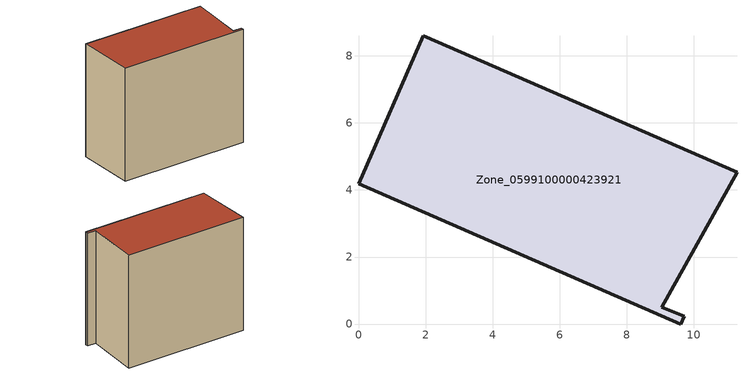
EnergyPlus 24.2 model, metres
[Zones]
Zone_0599100000423921
 floor ground (C_G): 0,4.19 1.94,8.59 11.29,4.53 9.05,0.51 9.71,0.23 9.61,0 z0
 wall outside (C_F): 1.94,8.59 0,4.19 9.61,0 9.71,0.23 9.05,0.51 11.29,4.53 1.94,8.59 z0:9.04
 roof outside (C_R): 0,4.19 9.61,0 9.71,0.23 9.05,0.51 11.29,4.53 1.94,8.59 z9.04
[BUILDING]
Pand.0599100000423921: North Axis=0; Terrain=City; Loads Convergence Tolerance Value=0.04; Temperature Convergence Tolerance Value=0.4; Solar Distribution=FullExterior; Maximum Number of Warmup Days=25; Minimum Number of Warmup Days=1
[Site:Location]
Rotterdam.The.Hague.AP_ZH_NLD Design_Conditions: Latitude=51.96; Longitude=4.45; Time Zone=1; Elevation=-4.5
[SITE:GROUNDTEMPERATURE:BUILDINGSURFACE]
18, 18, 18, 18, 18, 18, 18, 18, 18, 18, 18, 18
[MATERIAL] Thermal Absorptance=0.9; Solar Absorptance=0.7; Visible Absorptance=0.7
Name | Roughness | Thickness | Conductivity | Density | Specific Heat
G.TI.1992-2005 | MediumSmooth | 0.15 | 0.06 | 540 | 1210
F.TI.1992-2005 | Rough | 0.3 | 0.12 | 1920 | 840
R.TI.1992-2005 | MediumRough | 0.2 | 0.08 | 1500 | 1000
[CONSTRUCTION]
C_G: G.TI.1992-2005
C_F: F.TI.1992-2005
C_R: R.TI.1992-2005
[ZONE]
Zone_0599100000423921: Type=1; Multiplier=1; Ceiling Height=Autocalculate; Volume=Autocalculate; Floor Area=autocalculate; Part of Total Floor Area=Yes
[ZONEINFILTRATION:DESIGNFLOWRATE]
Infil_Zone_0599100000423921: Zone or ZoneList or Space or SpaceList=Zone_0599100000423921; Schedule=AlwaysOn; Design Flow Rate Calculation Method=Flow/Area; Flow Rate per Floor Area=0.0015; Constant Term Coefficient=1; Temperature Term Coefficient=0; Velocity Term Coefficient=0; Velocity Squared Term Coefficient=0
[HVACTEMPLATE:ZONE:IDEALLOADSAIRSYSTEM]
Zone_0599100000423921: Maximum Heating Supply Air Temperature=50; Minimum Cooling Supply Air Temperature=13; Maximum Heating Supply Air Humidity Ratio=0.0156; Minimum Cooling Supply Air Humidity Ratio=0.0077; Heating Limit=NoLimit; Cooling Limit=NoLimit; Dehumidification Control Type=ConstantSensibleHeatRatio; Cooling Sensible Heat Ratio=0.7; Dehumidification Setpoint=60; Humidification Control Type=None; Humidification Setpoint=30; Outdoor Air Method=None; Outdoor Air Flow Rate per Person=0.00944; Outdoor Air Flow Rate per Zone Floor Area=0; Outdoor Air Flow Rate per Zone=0; Demand Controlled Ventilation Type=None; Outdoor Air Economizer Type=NoEconomizer; Heat Recovery Type=None; Sensible Heat Recovery Effectiveness=0.7; Latent Heat Recovery Effectiveness=0.65
[ZONECONTROL:THERMOSTAT]
ThermostatControl_Zone_0599100000423921: Zone or ZoneList=Zone_0599100000423921; Control Type Schedule=DualSetpointControlType; Control 1=Thermostat_Zone_0599100000423921; Temperature Difference Between Cutout And Setpoint=0
[THERMOSTATSETPOINT:DUALSETPOINT]
Thermostat_Zone_0599100000423921: Heating Setpoint Temperature Schedule=HeatingSetpoint_Zone_0599100000423921; Cooling Setpoint Temperature Schedule=CoolingSetpoint_Zone_0599100000423921
[SCHEDULE:COMPACT]
HeatingSetpoint_Zone_0599100000423921: Through: 12/31, For: AllDays, Until: 24:00, 21
CoolingSetpoint_Zone_0599100000423921: Through: 12/31, For: AllDays, Until: 24:00, 24
DualSetpointControlType: Through: 12/31, For: AllDays, Until: 24:00, 4
AlwaysOn: Through: 12/31, For: AllDays, Until: 24:00, 1
